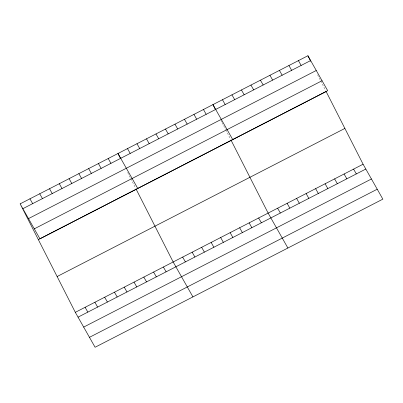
<?xml version="1.0" encoding="UTF-8"?>
<svg xmlns="http://www.w3.org/2000/svg" width="403" height="403" viewBox="0 0 403 403"><rect width="100%" height="100%" fill="white"/><g stroke="black" fill="none" stroke-linecap="round" stroke-linejoin="round"><path stroke-width="0.3" stroke-dasharray="2.02 1.51" d="M317.589 74.757L320.435 80.353M320.717 80.912L325.553 90.418M220.92 120.28L221.771 121.958M222.058 122.517L225.468 129.227M225.756 129.786L230.592 139.297M127.665 172.509L130.507 178.106M130.794 178.665L135.63 188.171"/><path stroke-width="0.6" d="M20.15 203.853L307.917 55.74L327.679 90.665L39.912 238.778L20.15 203.853L75.321 312.335L95.083 347.26L382.85 199.147L363.088 164.222L326.123 91.536L38.356 239.649M22.88 208.673L310.642 60.561M28.497 218.607L316.264 70.495M34.29 228.844L322.057 80.731M57.115 276.534L344.882 128.421M75.321 312.335L363.088 164.222M78.051 317.156L365.818 169.043M83.673 327.09L371.44 178.977M89.461 337.326L377.228 189.214M298.421 60.626L301.147 65.447M353.592 169.109L356.323 173.93M288.926 65.513L291.651 70.339M344.097 173.995L346.827 178.821M279.425 70.404L282.155 75.225M334.601 178.882L337.326 183.708M269.929 75.29L272.66 80.111M325.105 183.773L327.83 188.594M260.434 80.177L263.164 85.003M315.609 188.659L318.335 193.48M250.938 85.063L253.668 89.889M306.109 193.546L308.839 198.372M241.442 89.955L244.173 94.776M296.613 198.437L299.343 203.258M231.947 94.841L234.677 99.662M287.117 203.324L289.848 208.144M222.451 99.727L225.176 104.553M277.622 208.21L280.352 213.031M232.712 139.544L212.955 104.614L215.514 109.651M287.888 248.026L268.126 213.096L231.161 140.415M203.455 109.505L206.185 114.326M258.63 217.988L261.361 222.809M193.959 114.392L196.689 119.212M249.135 222.874L251.86 227.695M184.463 119.278L187.194 124.104M239.639 227.76L242.364 232.586M174.967 124.164L177.698 128.99M230.138 232.647L232.869 237.473M165.472 129.056L168.202 133.877M220.643 237.538L223.373 242.359M155.976 133.942L158.706 138.763M211.147 242.425L213.877 247.246M146.48 138.828L149.206 143.654M201.651 247.311L204.381 252.137M136.985 143.72L139.71 148.541M192.155 252.197L194.886 257.023M127.489 148.606L130.214 153.427M182.66 257.089L185.39 261.91M137.75 188.423L117.988 153.493L120.552 158.525M192.926 296.905L173.164 261.975L136.199 189.294M108.206 158.53L110.936 163.351M163.381 267.013L166.107 271.834M98.423 163.563L101.153 168.389M153.593 272.045L156.324 276.871M88.64 168.6L91.365 173.421M143.811 277.083L146.541 281.904M78.852 173.638L81.582 178.458M134.028 282.12L136.753 286.941M69.069 178.67L71.799 183.496M124.245 287.153L126.97 291.979M59.286 183.708L62.017 188.528M114.457 292.19L117.187 297.011M49.504 188.745L52.229 193.566M104.674 297.228L107.405 302.049M39.716 193.778L42.446 198.603M94.891 302.26L97.622 307.086M29.933 198.815L32.663 203.636M85.109 307.298L87.834 312.118M307.917 55.74L310.763 61.332"/></g></svg>
